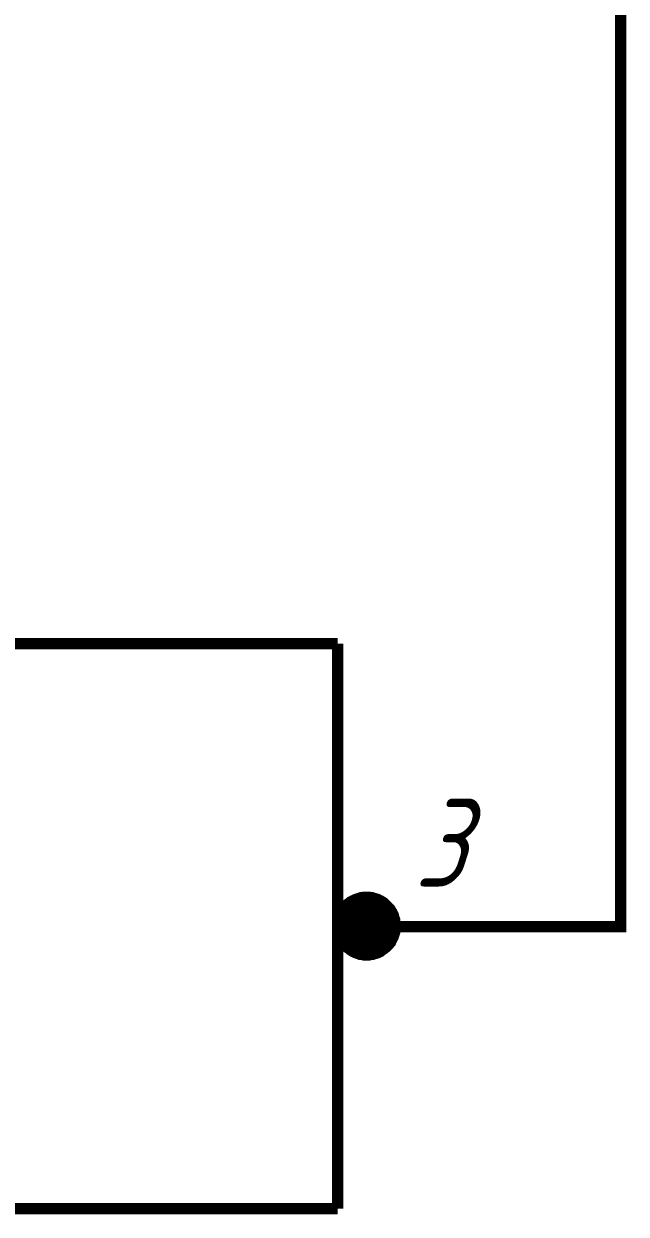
# Paper-space layout 'Layout1' of a CAD drawing. Header units: millimetres. Extents: x 0 to 420, y 0 to 297.
# Drawn here: x 356.74 to 372.74, y 102.49 to 134.11 of the extents above; entities that cross this region are included whole.
import ezdxf

# ---------------------------------------------------------------- set-up
doc = ezdxf.new("R2010")
doc.units = ezdxf.units.MM
doc.layers.add('Sheet', color=255, linetype='Continuous')
doc.styles.add('GOST', font='', dxfattribs={"oblique": 18})
doc.styles.get('GOST').set_extended_font_data('GOST type A')

psp = doc.layouts.get("Layout1")

# ---------------------------------------------------------------- linework, layer by layer
at = {"layer": 'Sheet'}
for points, const_width in [([(162.634, 240.149), (152.619, 240.149), (152.619, 160.15), (227.103, 160.15), (372.589, 160.15), (372.589, 110.133), (370.097, 110.133)], 0.3), ([(350.089, 117.646), (365.078, 117.646)], 0.3), ([(365.078, 117.646), (365.078, 102.643)], 0.3), ([(365.842, 110.908), (365.808, 110.908), (365.763, 110.908), (365.729, 110.897), (365.684, 110.897), (365.651, 110.886), (365.617, 110.874), (365.583, 110.863), (365.55, 110.852), (365.516, 110.829), (365.482, 110.818), (365.449, 110.796), (365.415, 110.785), (365.393, 110.762), (365.359, 110.74), (365.325, 110.706), (365.303, 110.683), (365.28, 110.661), (365.258, 110.627), (365.235, 110.605), (365.213, 110.571), (365.19, 110.537), (365.168, 110.515), (365.157, 110.481), (365.134, 110.448), (365.123, 110.414), (365.112, 110.369), (365.101, 110.335), (365.089, 110.302), (365.089, 110.257), (365.078, 110.223), (365.078, 110.189), (365.078, 110.144)], 0.3), ([(366.605, 110.144), (366.605, 110.189), (366.605, 110.223), (366.594, 110.257), (366.594, 110.302), (366.583, 110.335), (366.571, 110.369), (366.56, 110.414), (366.549, 110.448), (366.527, 110.481), (366.515, 110.515), (366.493, 110.537), (366.482, 110.571), (366.459, 110.605), (366.437, 110.627), (366.403, 110.661), (366.381, 110.683), (366.358, 110.706), (366.324, 110.74), (366.302, 110.762), (366.268, 110.785), (366.235, 110.796), (366.212, 110.818), (366.178, 110.829), (366.145, 110.852), (366.111, 110.863), (366.066, 110.874), (366.032, 110.886), (365.999, 110.897), (365.954, 110.897), (365.92, 110.908), (365.887, 110.908), (365.842, 110.908)], 0.3), ([(365.078, 110.144), (365.078, 110.189), (365.078, 110.223), (365.089, 110.257), (365.089, 110.302), (365.101, 110.335), (365.112, 110.369), (365.123, 110.414), (365.134, 110.448), (365.157, 110.481), (365.168, 110.515), (365.19, 110.537), (365.213, 110.571), (365.235, 110.605), (365.258, 110.627), (365.28, 110.661), (365.303, 110.683), (365.325, 110.706), (365.359, 110.74), (365.393, 110.762), (365.415, 110.785), (365.449, 110.796), (365.482, 110.818), (365.516, 110.829), (365.55, 110.852), (365.583, 110.863), (365.617, 110.874), (365.651, 110.886), (365.684, 110.897), (365.729, 110.897), (365.763, 110.908), (365.808, 110.908), (365.842, 110.908)], 0.0991), ([(365.842, 110.908), (365.842, 110.908)], 0.0991), ([(365.842, 110.908), (365.887, 110.908), (365.92, 110.908), (365.954, 110.897), (365.999, 110.897), (366.032, 110.886), (366.066, 110.874), (366.111, 110.863), (366.145, 110.852), (366.178, 110.829), (366.212, 110.818), (366.235, 110.796), (366.268, 110.785), (366.302, 110.762), (366.324, 110.74), (366.358, 110.706), (366.381, 110.683), (366.403, 110.661), (366.437, 110.627), (366.459, 110.605), (366.482, 110.571), (366.493, 110.537), (366.515, 110.515), (366.527, 110.481), (366.549, 110.448), (366.56, 110.414), (366.571, 110.369), (366.583, 110.335), (366.594, 110.302), (366.594, 110.257), (366.605, 110.223), (366.605, 110.189), (366.605, 110.144)], 0.0991), ([(365.078, 110.144), (365.078, 110.111), (365.078, 110.066), (365.089, 110.032), (365.089, 109.987), (365.101, 109.954), (365.112, 109.92), (365.123, 109.886), (365.134, 109.852), (365.157, 109.819), (365.168, 109.785), (365.19, 109.751), (365.213, 109.718), (365.235, 109.695), (365.258, 109.662), (365.28, 109.628), (365.303, 109.605), (365.325, 109.583), (365.359, 109.56), (365.393, 109.538), (365.415, 109.516), (365.449, 109.493), (365.482, 109.471), (365.516, 109.459), (365.55, 109.437), (365.583, 109.426), (365.617, 109.415), (365.651, 109.403), (365.684, 109.392), (365.729, 109.392), (365.763, 109.381), (365.808, 109.381), (365.842, 109.381)], 0.3), ([(365.089, 110.133), (370.097, 110.133)], 0.3), ([(365.842, 109.381), (365.808, 109.381), (365.763, 109.381), (365.729, 109.392), (365.684, 109.392), (365.651, 109.403), (365.617, 109.415), (365.583, 109.426), (365.55, 109.437), (365.516, 109.459), (365.482, 109.471), (365.449, 109.493), (365.415, 109.516), (365.393, 109.538), (365.359, 109.56), (365.325, 109.583), (365.303, 109.605), (365.28, 109.628), (365.258, 109.662), (365.235, 109.695), (365.213, 109.718), (365.19, 109.751), (365.168, 109.785), (365.157, 109.819), (365.134, 109.852), (365.123, 109.886), (365.112, 109.92), (365.101, 109.954), (365.089, 109.987), (365.089, 110.032), (365.078, 110.066), (365.078, 110.111), (365.078, 110.144)], 0.0991), ([(365.078, 110.144), (365.078, 110.144)], 0.0991), ([(365.842, 109.381), (365.887, 109.381), (365.92, 109.381), (365.954, 109.392), (365.999, 109.392), (366.032, 109.403), (366.066, 109.415), (366.111, 109.426), (366.145, 109.437), (366.178, 109.459), (366.212, 109.471), (366.235, 109.493), (366.268, 109.516), (366.302, 109.538), (366.324, 109.56), (366.358, 109.583), (366.381, 109.605), (366.403, 109.628), (366.437, 109.662), (366.459, 109.695), (366.482, 109.718), (366.493, 109.751), (366.515, 109.785), (366.527, 109.819), (366.549, 109.852), (366.56, 109.886), (366.571, 109.92), (366.583, 109.954), (366.594, 109.987), (366.594, 110.032), (366.605, 110.066), (366.605, 110.111), (366.605, 110.144)], 0.3), ([(366.605, 110.144), (366.605, 110.111), (366.605, 110.066), (366.594, 110.032), (366.594, 109.987), (366.583, 109.954), (366.571, 109.92), (366.56, 109.886), (366.549, 109.852), (366.527, 109.819), (366.515, 109.785), (366.493, 109.751), (366.482, 109.718), (366.459, 109.695), (366.437, 109.662), (366.403, 109.628), (366.381, 109.605), (366.358, 109.583), (366.324, 109.56), (366.302, 109.538), (366.268, 109.516), (366.235, 109.493), (366.212, 109.471), (366.178, 109.459), (366.145, 109.437), (366.111, 109.426), (366.066, 109.415), (366.032, 109.403), (365.999, 109.392), (365.954, 109.392), (365.92, 109.381), (365.887, 109.381), (365.842, 109.381)], 0.0991), ([(366.605, 110.144), (366.605, 110.144), (366.605, 110.144), (366.605, 110.144), (366.605, 110.144), (366.605, 110.144), (366.605, 110.144), (366.605, 110.144), (366.605, 110.144), (366.605, 110.144), (366.605, 110.144), (366.605, 110.144), (366.605, 110.144), (366.605, 110.144), (366.605, 110.144), (366.605, 110.144), (366.605, 110.144), (366.605, 110.144), (366.605, 110.144), (366.605, 110.144), (366.605, 110.144), (366.605, 110.144), (366.605, 110.144), (366.605, 110.144), (366.605, 110.144), (366.605, 110.144), (366.605, 110.144), (366.605, 110.144), (366.605, 110.144), (366.605, 110.144), (366.605, 110.144), (366.605, 110.144), (366.605, 110.144)], 0.0991), ([(366.605, 110.144), (366.605, 110.144)], 0.0991), ([(365.078, 102.643), (350.089, 102.643)], 0.3)]:
    psp.add_lwpolyline(points, dxfattribs=dict(at, const_width=const_width))
at = {"layer": 'Sheet', "const_width": 0.762}
psp.add_lwpolyline([(365.485, 110.151, 1), (366.247, 110.151, 1)], format="xyb", close=True, dxfattribs=at)

# ---------------------------------------------------------------- texts
at = {"layer": 'Sheet', "style": 'GOST', "oblique": 18}
psp.add_text('3', height=2.336, dxfattribs=at).set_placement((367.11, 111.189))

doc.saveas('drawing.dxf')
